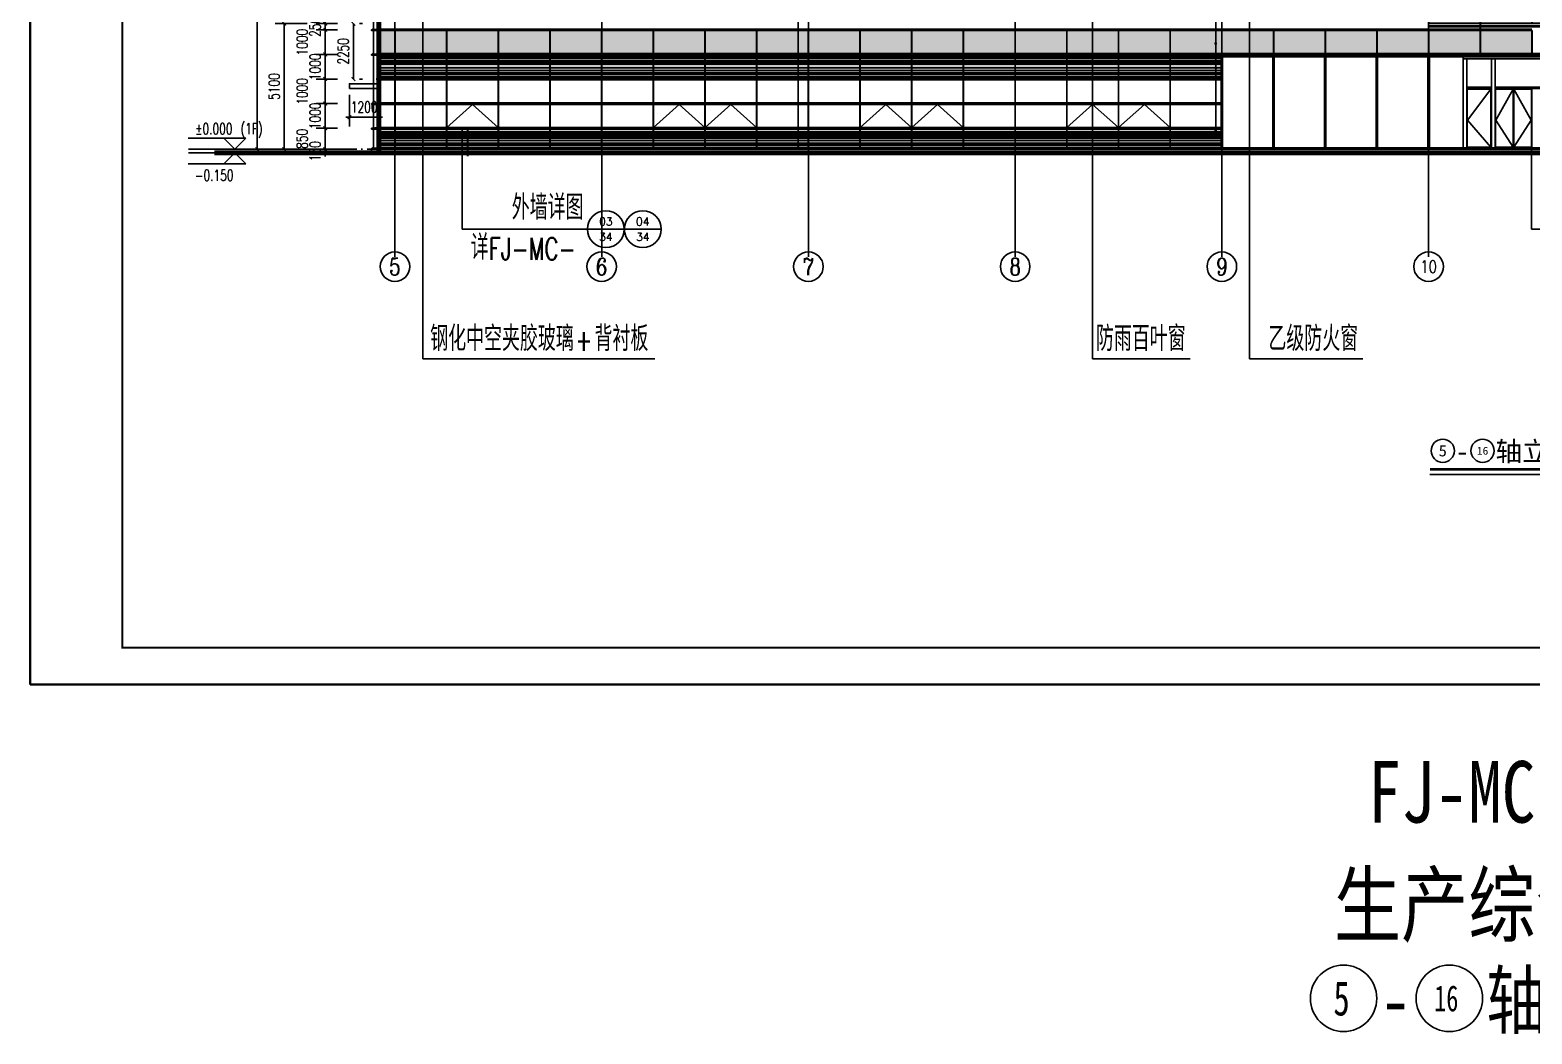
# Model space of a CAD drawing. Header units: millimetres. Extents: x 708158 to 1984082, y -168213 to -53.
# Drawn here: x 708158 to 769185, y -121888 to -81118 of the extents above; entities that cross this region are included whole.
import ezdxf
from ezdxf.enums import TextEntityAlignment as Align

# ---------------------------------------------------------------- set-up
doc = ezdxf.new("R2010")
doc.units = ezdxf.units.MM
doc.header["$LTSCALE"] = 1000
doc.set_wipeout_variables(frame=1)
doc.linetypes.add('DOTE', pattern=[2.42, 2, -0.2, 0.02, -0.2])
doc.layers.get('0').update_dxf_attribs({"color": 8})
for name, color, linetype in [('230303生产综合楼-平面图_t8$0$DIM_IDEN', 3, 'Continuous'), ('A-ANNO-SYMB', 3, 'Continuous'), ('A-AXIS', 1, 'DOTE'), ('A-看线', 63, 'Continuous'), ('AXIS', 3, 'Continuous'), ('AXIS_TEXT', 7, 'Continuous'), ('DIM_ELEV', 3, 'Continuous'), ('DIM_LEAD', 3, 'Continuous'), ('DOTE', 1, 'DOTE'), ('PUB_DIM', 3, 'Continuous'), ('PUB_TEXT', 7, 'Continuous'), ('WINDOW', 4, 'Continuous'), ('看线', 115, 'Continuous'), ('立面加粗', 5, 'Continuous'), ('立面填充线2 穿孔板', 105, 'Continuous'), ('立面窗户线', 21, 'Continuous')]:
    doc.layers.add(name, color=color, linetype=linetype)
doc.layers.add('E-百叶', color=8, linetype='Continuous', lineweight=35)
doc.layers.add('图框', color=4, linetype='Continuous', lineweight=35)
doc.styles.add('-黑体', font='simhei.ttf', dxfattribs={"width": 0.8})
doc.styles.add('230303生产综合楼-平面图_t8$0$_TCH_DIM', font='SIMPLEX', dxfattribs={"bigfont": 'GBCBIG'})
doc.styles.add('230303生产综合楼-平面图_t8$0$_TCH_LABEL', font='COMPLEX', dxfattribs={"bigfont": 'GBCBIG'})
doc.styles.add('_TCH_AXIS', font='COMPLEX', dxfattribs={"bigfont": 'GBCBIG'})
doc.styles.add('_TCH_DIM', font='SIMPLEX', dxfattribs={"bigfont": 'GBCBIG'})
doc.styles.add('_TCH_DIM_T3', font='SIMPLEX', dxfattribs={"width": 0.705882, "bigfont": 'GBCBIG'})
doc.styles.add('_TCH_DYN', font='')
doc.styles.get('_TCH_DYN').set_extended_font_data('SimSun')
doc.dimstyles.new('_TCH_ARCH&&150', dxfattribs={"dimtxt": 446.25, "dimasz": 150, "dimexe": 375, "dimexo": 450, "dimgap": 189.375, "dimtad": 1, "dimdec": 0, "dimzin": 0, "dimdsep": 46, "dimtxsty": '_TCH_DIM_T3', "dimblk": 'ARCHTICK', "dimcen": 0.09, "dimclrt": 7, "dimazin": 2, "dimtfac": 1, "dimtdec": 0, "dimtix": 1, "dimtmove": 2, "dimatfit": 3, "dimfxl": 1, "dimtolj": 1, "dimtzin": 0, "dimarcsym": 0})

# ---------------------------------------------------------------- blocks, each defined once
blk = doc.blocks.new('A$C24AE1B25')
at = {"layer": '立面窗户线'}
blk.add_lwpolyline([(46850, 30), (0, 30), (-30, 30), (-300, 0), (-300, -30), (0, -30), (46850, -30)], dxfattribs=at)
blk = doc.blocks.new('A$C354F61B6')
at = {"layer": 'A-看线'}
for points in [[(0, 0), (2090, 0), (2090, -50), (0, -50)], [(2100, 0), (4190, 0), (4190, -50), (2100, -50)], [(4200, 0), (6290, 0), (6290, -50), (4200, -50)], [(6300, 0), (8390, 0), (8390, -50), (6300, -50)], [(0, -100), (2090, -100), (2090, -150), (0, -150)], [(0, -200), (2090, -200), (2090, -250), (0, -250)], [(0, -350), (2090, -350), (2090, -450), (0, -450)], [(0, -500), (2090, -500), (2090, -555), (0, -555)], [(2100, -100), (4190, -100), (4190, -150), (2100, -150)], [(2100, -200), (4190, -200), (4190, -250), (2100, -250)], [(2100, -350), (4190, -350), (4190, -450), (2100, -450)], [(2100, -500), (4190, -500), (4190, -555), (2100, -555)], [(4200, -100), (6290, -100), (6290, -150), (4200, -150)], [(4200, -200), (6290, -200), (6290, -250), (4200, -250)], [(4200, -350), (6290, -350), (6290, -450), (4200, -450)], [(4200, -500), (6290, -500), (6290, -555), (4200, -555)], [(6300, -100), (8390, -100), (8390, -150), (6300, -150)], [(6300, -200), (8390, -200), (8390, -250), (6300, -250)], [(6300, -350), (8390, -350), (8390, -450), (6300, -450)], [(6300, -500), (8390, -500), (8390, -555), (6300, -555)]]:
    blk.add_lwpolyline(points, close=True, dxfattribs=at)
at = {"layer": 'WINDOW'}
for points in [[(2090, 120), (2100, 120), (2100, -640), (2090, -640)], [(4190, 120), (4200, 120), (4200, -640), (4190, -640)], [(6290, 120), (6300, 120), (6300, -640), (6290, -640)], [(8390, 120), (8400, 120), (8400, -640), (8390, -640)]]:
    blk.add_lwpolyline(points, close=True, dxfattribs=at)
blk = doc.blocks.new('A$C5C1C4617')
at = {"layer": 'A-看线'}
for points in [[(10, -120), (650, -120), (650, -170), (10, -170)], [(10, -220), (650, -220), (650, -270), (10, -270)], [(10, -320), (650, -320), (650, -370), (10, -370)], [(10, -470), (650, -470), (650, -570), (10, -570)], [(10, -620), (650, -620), (650, -675), (10, -675)]]:
    blk.add_lwpolyline(points, close=True, dxfattribs=at)
at = {"layer": 'WINDOW'}
for points in [[(0, 0), (10, 0), (10, -760), (0, -760)], [(650, 0), (660, 0), (660, -760), (650, -760)]]:
    blk.add_lwpolyline(points, close=True, dxfattribs=at)
blk = doc.blocks.new('A$C599A3F4D')
at = {"layer": 'WINDOW'}
for points in [[(0, 0), (10, 0), (10, -940), (0, -940)], [(650, 0), (660, 0), (660, -940), (650, -940)]]:
    blk.add_lwpolyline(points, close=True, dxfattribs=at)
blk = doc.blocks.new('A$C230C5668')
at = {"layer": 'WINDOW'}
for points in [[(2090, 2000), (2100, 2000), (2100, 1060), (2090, 1060)], [(4190, 2000), (4200, 2000), (4200, 1060), (4190, 1060)], [(6290, 2000), (6300, 2000), (6300, 1060), (6290, 1060)], [(8390, 2000), (8400, 2000), (8400, 1060), (8390, 1060)], [(8390, 2000), (8400, 2000), (8400, 1060), (8390, 1060)], [(2090, 0), (2100, 0), (2100, -940), (2090, -940)], [(4190, 0), (4200, 0), (4200, -940), (4190, -940)], [(6290, 0), (6300, 0), (6300, -940), (6290, -940)], [(8390, 0), (8400, 0), (8400, -940), (8390, -940)], [(2090, -1000), (2100, -1000), (2100, -1940), (2090, -1940)], [(4190, -1000), (4200, -1000), (4200, -1940), (4190, -1940)], [(6290, -1000), (6300, -1000), (6300, -1940), (6290, -1940)], [(8390, -1000), (8400, -1000), (8400, -1940), (8390, -1940)]]:
    blk.add_lwpolyline(points, close=True, dxfattribs=at)
for points in [[(2100, -1940), (3145, -1000), (4190, -1940)], [(4200, -1940), (5245, -1000), (6290, -1940)]]:
    blk.add_lwpolyline(points, dxfattribs=at)
blk = doc.blocks.new('A$C570A7CAF')
at = {"layer": 'A-看线'}
for points in [[(10, -70), (650, -70), (650, -120), (10, -120)], [(10, -220), (650, -220), (650, -270), (10, -270)], [(10, -320), (650, -320), (650, -370), (10, -370)], [(10, -520), (650, -520), (650, -620), (10, -620)], [(10, -720), (650, -720), (650, -770), (10, -770)], [(10, -870), (650, -870), (650, -920), (10, -920)]]:
    blk.add_lwpolyline(points, close=True, dxfattribs=at)
at = {"layer": 'WINDOW'}
for points in [[(0, 0), (10, 0), (10, -940), (0, -940)], [(650, 0), (660, 0), (660, -940), (650, -940)]]:
    blk.add_lwpolyline(points, close=True, dxfattribs=at)
blk = doc.blocks.new('A$C48FF79B3')
at = {"layer": 'A-看线'}
for points in [[(0, -70), (2090, -70), (2090, -120), (0, -120)], [(0, -220), (2090, -220), (2090, -270), (0, -270)], [(0, -320), (2090, -320), (2090, -370), (0, -370)], [(0, -520), (2090, -520), (2090, -620), (0, -620)], [(2100, -70), (4190, -70), (4190, -120), (2100, -120)], [(2100, -220), (4190, -220), (4190, -270), (2100, -270)], [(2100, -320), (4190, -320), (4190, -370), (2100, -370)], [(2100, -520), (4190, -520), (4190, -620), (2100, -620)], [(4200, -70), (6290, -70), (6290, -120), (4200, -120)], [(4200, -220), (6290, -220), (6290, -270), (4200, -270)], [(4200, -320), (6290, -320), (6290, -370), (4200, -370)], [(4200, -520), (6290, -520), (6290, -620), (4200, -620)], [(6300, -70), (8390, -70), (8390, -120), (6300, -120)], [(6300, -220), (8390, -220), (8390, -270), (6300, -270)], [(6300, -320), (8390, -320), (8390, -370), (6300, -370)], [(6300, -520), (8390, -520), (8390, -620), (6300, -620)], [(0, -720), (2090, -720), (2090, -770), (0, -770)], [(0, -870), (2090, -870), (2090, -920), (0, -920)], [(2100, -720), (4190, -720), (4190, -770), (2100, -770)], [(2100, -870), (4190, -870), (4190, -920), (2100, -920)], [(4200, -720), (6290, -720), (6290, -770), (4200, -770)], [(4200, -870), (6290, -870), (6290, -920), (4200, -920)], [(6300, -720), (8390, -720), (8390, -770), (6300, -770)], [(6300, -870), (8390, -870), (8390, -920), (6300, -920)]]:
    blk.add_lwpolyline(points, close=True, dxfattribs=at)
at = {"layer": 'WINDOW'}
for points in [[(2090, 0), (2100, 0), (2100, -940), (2090, -940)], [(4190, 0), (4200, 0), (4200, -940), (4190, -940)], [(6290, 0), (6300, 0), (6300, -940), (6290, -940)], [(8390, 0), (8400, 0), (8400, -940), (8390, -940)]]:
    blk.add_lwpolyline(points, close=True, dxfattribs=at)
blk = doc.blocks.new('A$C35866BCA')
at = {"layer": 'WINDOW'}
for points in [[(2090, 2000), (2100, 2000), (2100, 1060), (2090, 1060)], [(4190, 2000), (4200, 2000), (4200, 1060), (4190, 1060)], [(6290, 2000), (6300, 2000), (6300, 1060), (6290, 1060)], [(8390, 2000), (8400, 2000), (8400, 1060), (8390, 1060)], [(8390, 2000), (8400, 2000), (8400, 1060), (8390, 1060)], [(2090, 0), (2100, 0), (2100, -940), (2090, -940)], [(4190, 0), (4200, 0), (4200, -940), (4190, -940)], [(6290, 0), (6300, 0), (6300, -940), (6290, -940)], [(8390, 0), (8400, 0), (8400, -940), (8390, -940)], [(2090, -1000), (2100, -1000), (2100, -1940), (2090, -1940)], [(4190, -1000), (4200, -1000), (4200, -1940), (4190, -1940)], [(6290, -1000), (6300, -1000), (6300, -1940), (6290, -1940)], [(8390, -1000), (8400, -1000), (8400, -1940), (8390, -1940)]]:
    blk.add_lwpolyline(points, close=True, dxfattribs=at)
blk.add_lwpolyline([(2100, -1940), (3145, -1000), (4190, -1940)], dxfattribs=at)
blk = doc.blocks.new('A$C2F0649D6')
at = {"layer": 'WINDOW'}
for points in [[(2090, 0), (2100, 0), (2100, -940), (2090, -940)], [(4190, 0), (4200, 0), (4200, -940), (4190, -940)], [(6290, 0), (6300, 0), (6300, -940), (6290, -940)], [(8390, 0), (8400, 0), (8400, -940), (8390, -940)], [(8390, 0), (8400, 0), (8400, -940), (8390, -940)]]:
    blk.add_lwpolyline(points, close=True, dxfattribs=at)
blk = doc.blocks.new('A$C02054E28')
at = {"layer": 'A-看线'}
for points in [[(0, -170), (2090, -170), (2090, -270), (0, -270)], [(0, -370), (2090, -370), (2090, -420), (0, -420)], [(0, -520), (2090, -520), (2090, -570), (0, -570)], [(2100, -170), (4190, -170), (4190, -270), (2100, -270)], [(2100, -370), (4190, -370), (4190, -420), (2100, -420)], [(2100, -520), (4190, -520), (4190, -570), (2100, -570)], [(0, -750), (2090, -750), (2090, -800), (0, -800)], [(0, -850), (2090, -850), (2090, -950), (0, -950)], [(0, -1050), (2090, -1050), (2090, -1100), (0, -1100)], [(2100, -750), (4190, -750), (4190, -800), (2100, -800)], [(2100, -850), (4190, -850), (4190, -950), (2100, -950)], [(2100, -1050), (4190, -1050), (4190, -1100), (2100, -1100)]]:
    blk.add_lwpolyline(points, close=True, dxfattribs=at)
at = {"layer": 'WINDOW'}
for points in [[(2090, 0), (2100, 0), (2100, -640), (2090, -640)], [(4190, 0), (4200, 0), (4200, -640), (4190, -640)], [(2090, -700), (2100, -700), (2100, -1190), (2090, -1190)], [(2090, -1250), (2100, -1250), (2100, -2190), (2090, -2190)], [(4190, -1250), (4200, -1250), (4200, -2190), (4190, -2190)]]:
    blk.add_lwpolyline(points, close=True, dxfattribs=at)
blk = doc.blocks.new('A$C381C5572')
blk.add_wipeout([(-30, 0), (30, 0), (30, -3760), (-30, -3760)]).dxf.layer = '看线'
at = {"layer": 'WINDOW'}
blk.add_lwpolyline([(-30, 0), (30, 0), (30, -3760), (-30, -3760)], close=True, dxfattribs=at)
blk = doc.blocks.new('A$Cc3478b20')
at = {"layer": 'E-百叶'}
blk.add_lwpolyline([(-395, 0), (1695, 0), (1695, -940), (-395, -940)], close=True, dxfattribs=at)
blk.add_wipeout([(-395, 0), (1695, 0), (1695, -940), (-395, -940)]).dxf.layer = 'E-百叶'
h = blk.add_hatch(dxfattribs=at)
h.set_pattern_fill('玻璃', color=256, scale=50)
h.set_pattern_definition([(0, (-760813.53, 77946.665), (0, 60), [])])
h.paths.add_polyline_path([(-395, 0), (1695, 0), (1695, -940), (-395, -940)])
blk = doc.blocks.new('byn')
at = {"layer": 'E-百叶'}
for p in [(750685, -76887), (805285, -76887), (792685, -82137), (805285, -82137)]:
    blk.add_blockref('A$Cc3478b20', p, dxfattribs=at)
blk = doc.blocks.new('A$C998f5811')
at = {"layer": '图框', "color": 4}
for p, q in [((-126150, 89100), (-126150, 0)), ((-126150, 0), (0, 0))]:
    blk.add_line(p, q, dxfattribs=at)
at = {"layer": '图框', "color": 4, "const_width": 74.2}
blk.add_lwpolyline([(-122400, 1500), (-1500, 1500), (-1500, 87600), (-122400, 87600)], close=True, dxfattribs=at)
blk = doc.blocks.new('_ArchTick')
at = {"color": 0, "linetype": 'ByBlock', "const_width": 0.3}
blk.add_lwpolyline([(-0.5, -0.5), (0.5, 0.5)], dxfattribs=at)
blk = doc.blocks.new('*D82')
at = {"layer": 'Defpoints', "color": 0, "transparency": 16777216}
for p in [(721100, -80857), (721297, -80857), (721100, -83107)]:
    blk.add_point(p, dxfattribs=at)
at = {"layer": 'PUB_DIM', "color": 0, "lineweight": -2, "transparency": 16777216}
for p, q in [((721297, -83107), (721297, -80857)), ((721550, -80857), (721672, -80857)), ((721550, -83107), (721672, -83107))]:
    blk.add_line(p, q, dxfattribs=at)
at = {"layer": 'PUB_DIM', "color": 0, "lineweight": -2, "transparency": 16777216, "xscale": 150, "yscale": 150, "zscale": 150}
for p, rotation in [((721297, -80857), 90), ((721297, -83107), 270)]:
    blk.add_blockref('_ArchTick', p, dxfattribs=dict(at, rotation=rotation))
at = {"layer": 'PUB_DIM', "color": 7, "transparency": 16777216, "insert": (720885, -81982), "char_height": 446.2, "attachment_point": 5, "rotation": 90, "style": '_TCH_DIM_T3'}
blk.add_mtext('\\A1;2250', dxfattribs=at)
blk = doc.blocks.new('*D86')
at = {"layer": 'Defpoints', "color": 0, "transparency": 16777216}
for p in [(721135, -83297), (722335, -83297), (722335, -84660)]:
    blk.add_point(p, dxfattribs=at)
at = {"layer": 'PUB_DIM', "color": 0, "lineweight": -2, "transparency": 16777216}
for p, q in [((721135, -83747), (721135, -85035)), ((722335, -83747), (722335, -85035)), ((721135, -84660), (720985, -84660)), ((721135, -84660), (722335, -84660)), ((722335, -84660), (722485, -84660))]:
    blk.add_line(p, q, dxfattribs=at)
at = {"layer": 'PUB_DIM', "color": 0, "lineweight": -2, "transparency": 16777216, "xscale": 150, "yscale": 150, "zscale": 150}
blk.add_blockref('_ArchTick', (721135, -84660), dxfattribs=at)
at = {"layer": 'PUB_DIM', "color": 0, "lineweight": -2, "transparency": 16777216, "xscale": 150, "yscale": 150, "zscale": 150, "rotation": 180}
blk.add_blockref('_ArchTick', (722335, -84660), dxfattribs=at)
at = {"layer": 'PUB_DIM', "color": 7, "transparency": 16777216, "insert": (721735, -84248), "char_height": 446.2, "attachment_point": 5, "style": '_TCH_DIM_T3'}
blk.add_mtext('\\A1;1200', dxfattribs=at)
blk = doc.blocks.new('*D175')
at = {"layer": 'Defpoints', "color": 0, "transparency": 16777216}
for p in [(717393, -37657), (719866, -37657), (719866, -85957)]:
    blk.add_point(p, dxfattribs=at)
at = {"layer": 'PUB_DIM', "color": 0, "lineweight": -2, "transparency": 16777216}
for p, q in [((719416, -37657), (717018, -37657)), ((717393, -85957), (717393, -37657)), ((719416, -85957), (717018, -85957))]:
    blk.add_line(p, q, dxfattribs=at)
at = {"layer": 'PUB_DIM', "color": 0, "lineweight": -2, "transparency": 16777216, "xscale": 150, "yscale": 150, "zscale": 150}
for p, rotation in [((717393, -37657), 90), ((717393, -85957), 270)]:
    blk.add_blockref('_ArchTick', p, dxfattribs=dict(at, rotation=rotation))
at = {"layer": 'PUB_DIM', "color": 7, "transparency": 16777216, "insert": (716980, -61807), "char_height": 446.2, "attachment_point": 5, "rotation": 90, "style": '_TCH_DIM_T3'}
blk.add_mtext('\\A1;48300', dxfattribs=at)
blk = doc.blocks.new('*D176')
at = {"layer": 'Defpoints', "color": 0, "transparency": 16777216}
for p in [(718489, -80857), (719866, -80857), (719866, -85957)]:
    blk.add_point(p, dxfattribs=at)
at = {"layer": 'PUB_DIM', "color": 0, "lineweight": -2, "transparency": 16777216}
for p, q in [((719416, -80857), (718114, -80857)), ((718489, -85957), (718489, -80857)), ((719416, -85957), (718114, -85957))]:
    blk.add_line(p, q, dxfattribs=at)
at = {"layer": 'PUB_DIM', "color": 0, "lineweight": -2, "transparency": 16777216, "xscale": 150, "yscale": 150, "zscale": 150}
for p, rotation in [((718489, -80857), 90), ((718489, -85957), 270)]:
    blk.add_blockref('_ArchTick', p, dxfattribs=dict(at, rotation=rotation))
at = {"layer": 'PUB_DIM', "color": 7, "transparency": 16777216, "insert": (718077, -83407), "char_height": 446.2, "attachment_point": 5, "rotation": 90, "style": '_TCH_DIM_T3'}
blk.add_mtext('\\A1;5100', dxfattribs=at)
blk = doc.blocks.new('*D187')
at = {"layer": 'Defpoints', "color": 0, "transparency": 16777216}
for p in [(720153, -85957), (721100, -85957), (721100, -86107)]:
    blk.add_point(p, dxfattribs=at)
at = {"layer": 'PUB_DIM', "color": 0, "lineweight": -2, "transparency": 16777216}
for p, q in [((720650, -85957), (719778, -85957)), ((720153, -85957), (720153, -85807)), ((720153, -86107), (720153, -85957)), ((720650, -86107), (719778, -86107)), ((720153, -86107), (720153, -86257))]:
    blk.add_line(p, q, dxfattribs=at)
at = {"layer": 'PUB_DIM', "color": 0, "lineweight": -2, "transparency": 16777216, "xscale": 150, "yscale": 150, "zscale": 150}
for p, rotation in [((720153, -85957), 270), ((720153, -86107), 90)]:
    blk.add_blockref('_ArchTick', p, dxfattribs=dict(at, rotation=rotation))
at = {"layer": 'PUB_DIM', "color": 7, "transparency": 16777216, "insert": (719740, -86032), "char_height": 446.2, "attachment_point": 5, "rotation": 90, "style": '_TCH_DIM_T3'}
blk.add_mtext('\\A1;150', dxfattribs=at)
blk = doc.blocks.new('*D188')
at = {"layer": 'Defpoints', "color": 0, "transparency": 16777216}
for p in [(720153, -85107), (721100, -85107), (721100, -85957)]:
    blk.add_point(p, dxfattribs=at)
at = {"layer": 'PUB_DIM', "color": 0, "lineweight": -2, "transparency": 16777216}
for p, q in [((720650, -85107), (719778, -85107)), ((720153, -85957), (720153, -85107)), ((720650, -85957), (719778, -85957))]:
    blk.add_line(p, q, dxfattribs=at)
at = {"layer": 'PUB_DIM', "color": 0, "lineweight": -2, "transparency": 16777216, "xscale": 150, "yscale": 150, "zscale": 150}
for p, rotation in [((720153, -85107), 90), ((720153, -85957), 270)]:
    blk.add_blockref('_ArchTick', p, dxfattribs=dict(at, rotation=rotation))
at = {"layer": 'PUB_DIM', "color": 7, "transparency": 16777216, "insert": (719215, -85532), "char_height": 446.2, "attachment_point": 5, "rotation": 90, "style": '_TCH_DIM_T3'}
blk.add_mtext('\\A1;850', dxfattribs=at)
blk = doc.blocks.new('*D189')
at = {"layer": 'Defpoints', "color": 0, "transparency": 16777216}
for p in [(720153, -84107), (721100, -84107), (721100, -85107)]:
    blk.add_point(p, dxfattribs=at)
at = {"layer": 'PUB_DIM', "color": 0, "lineweight": -2, "transparency": 16777216}
for p, q in [((720650, -84107), (719778, -84107)), ((720153, -84107), (720153, -83957)), ((720153, -85107), (720153, -84107)), ((720650, -85107), (719778, -85107)), ((720153, -85107), (720153, -85257))]:
    blk.add_line(p, q, dxfattribs=at)
at = {"layer": 'PUB_DIM', "color": 0, "lineweight": -2, "transparency": 16777216, "xscale": 150, "yscale": 150, "zscale": 150}
for p, rotation in [((720153, -84107), 270), ((720153, -85107), 90)]:
    blk.add_blockref('_ArchTick', p, dxfattribs=dict(at, rotation=rotation))
at = {"layer": 'PUB_DIM', "color": 7, "transparency": 16777216, "insert": (719740, -84607), "char_height": 446.2, "attachment_point": 5, "rotation": 90, "style": '_TCH_DIM_T3'}
blk.add_mtext('\\A1;1000', dxfattribs=at)
blk = doc.blocks.new('*D190')
at = {"layer": 'Defpoints', "color": 0, "transparency": 16777216}
for p in [(720153, -83107), (721100, -83107), (721100, -84107)]:
    blk.add_point(p, dxfattribs=at)
at = {"layer": 'PUB_DIM', "color": 0, "lineweight": -2, "transparency": 16777216}
for p, q in [((720650, -83107), (719778, -83107)), ((720153, -84107), (720153, -83107)), ((720650, -84107), (719778, -84107))]:
    blk.add_line(p, q, dxfattribs=at)
at = {"layer": 'PUB_DIM', "color": 0, "lineweight": -2, "transparency": 16777216, "xscale": 150, "yscale": 150, "zscale": 150}
for p, rotation in [((720153, -83107), 90), ((720153, -84107), 270)]:
    blk.add_blockref('_ArchTick', p, dxfattribs=dict(at, rotation=rotation))
at = {"layer": 'PUB_DIM', "color": 7, "transparency": 16777216, "insert": (719215, -83607), "char_height": 446.2, "attachment_point": 5, "rotation": 90, "style": '_TCH_DIM_T3'}
blk.add_mtext('\\A1;1000', dxfattribs=at)
blk = doc.blocks.new('*D191')
at = {"layer": 'Defpoints', "color": 0, "transparency": 16777216}
for p in [(720153, -82107), (721100, -82107), (721100, -83107)]:
    blk.add_point(p, dxfattribs=at)
at = {"layer": 'PUB_DIM', "color": 0, "lineweight": -2, "transparency": 16777216}
for p, q in [((720650, -82107), (719778, -82107)), ((720153, -82107), (720153, -81957)), ((720153, -83107), (720153, -82107)), ((720650, -83107), (719778, -83107)), ((720153, -83107), (720153, -83257))]:
    blk.add_line(p, q, dxfattribs=at)
at = {"layer": 'PUB_DIM', "color": 0, "lineweight": -2, "transparency": 16777216, "xscale": 150, "yscale": 150, "zscale": 150}
for p, rotation in [((720153, -82107), 270), ((720153, -83107), 90)]:
    blk.add_blockref('_ArchTick', p, dxfattribs=dict(at, rotation=rotation))
at = {"layer": 'PUB_DIM', "color": 7, "transparency": 16777216, "insert": (719740, -82607), "char_height": 446.2, "attachment_point": 5, "rotation": 90, "style": '_TCH_DIM_T3'}
blk.add_mtext('\\A1;1000', dxfattribs=at)
blk = doc.blocks.new('*D192')
at = {"layer": 'Defpoints', "color": 0, "transparency": 16777216}
for p in [(720153, -81107), (721100, -81107), (721100, -82107)]:
    blk.add_point(p, dxfattribs=at)
at = {"layer": 'PUB_DIM', "color": 0, "lineweight": -2, "transparency": 16777216}
for p, q in [((720650, -81107), (719778, -81107)), ((720153, -82107), (720153, -81107)), ((720650, -82107), (719778, -82107))]:
    blk.add_line(p, q, dxfattribs=at)
at = {"layer": 'PUB_DIM', "color": 0, "lineweight": -2, "transparency": 16777216, "xscale": 150, "yscale": 150, "zscale": 150}
for p, rotation in [((720153, -81107), 90), ((720153, -82107), 270)]:
    blk.add_blockref('_ArchTick', p, dxfattribs=dict(at, rotation=rotation))
at = {"layer": 'PUB_DIM', "color": 7, "transparency": 16777216, "insert": (719215, -81607), "char_height": 446.2, "attachment_point": 5, "rotation": 90, "style": '_TCH_DIM_T3'}
blk.add_mtext('\\A1;1000', dxfattribs=at)
blk = doc.blocks.new('*D193')
at = {"layer": 'Defpoints', "color": 0, "transparency": 16777216}
for p in [(720153, -80857), (721100, -80857), (721100, -81107)]:
    blk.add_point(p, dxfattribs=at)
at = {"layer": 'PUB_DIM', "color": 0, "lineweight": -2, "transparency": 16777216}
for p, q in [((720650, -80857), (719778, -80857)), ((720650, -81107), (719778, -81107)), ((720153, -80857), (720153, -80707)), ((720153, -81107), (720153, -80857)), ((720153, -81107), (720153, -81257))]:
    blk.add_line(p, q, dxfattribs=at)
at = {"layer": 'PUB_DIM', "color": 0, "lineweight": -2, "transparency": 16777216, "xscale": 150, "yscale": 150, "zscale": 150}
for p, rotation in [((720153, -80857), 270), ((720153, -81107), 90)]:
    blk.add_blockref('_ArchTick', p, dxfattribs=dict(at, rotation=rotation))
at = {"layer": 'PUB_DIM', "color": 7, "transparency": 16777216, "insert": (719740, -80982), "char_height": 446.2, "attachment_point": 5, "rotation": 90, "style": '_TCH_DIM_T3'}
blk.add_mtext('\\A1;250', dxfattribs=at)

msp = doc.modelspace()

# ---------------------------------------------------------------- hatches: boundary and pattern name
at = {"layer": '立面填充线2 穿孔板'}
for points in [[(722339.9, -81136.7), (769179.9, -81136.7), (769179.9, -82076.7), (722339.9, -82076.7)], [(722339.9, -82136.7), (756579.9, -82136.7), (756579.9, -83076.7), (722339.9, -83076.7)], [(722339.9, -85136.7), (756579.9, -85136.7), (756579.9, -85896.7), (722339.9, -85896.7)]]:
    msp.add_hatch(color=256, dxfattribs=at).paths.add_polyline_path(points)

# ---------------------------------------------------------------- linework, layer by layer
at = {"layer": '230303生产综合楼-平面图_t8$0$DIM_IDEN'}
for p, q in [((725713.1, -85076.7), (725713.1, -89204.5)), ((769164.9, -85876.7), (769164.9, -89204.5)), ((725713.1, -89204.5), (730804, -89204.5)), ((732304, -89204.5), (730804, -89204.5)), ((733804, -89204.5), (732304, -89204.5)), ((769164.9, -89204.5), (774188.3, -89204.5))]:
    msp.add_line(p, q, dxfattribs=at)
at = {"layer": '230303生产综合楼-平面图_t8$0$DIM_IDEN', "const_width": 75}
msp.add_lwpolyline([(725938.1, -85076.7), (725938.1, -86247.2)], dxfattribs=at)
at = {"layer": '230303生产综合楼-平面图_t8$0$DIM_IDEN'}
for centre in [(731554, -89204.5), (733054, -89204.5)]:
    msp.add_circle(centre, 750, dxfattribs=at)
at = {"layer": 'A-ANNO-SYMB', "const_width": 105}
msp.add_lwpolyline([(765036, -98953.6), (775253, -98953.6)], dxfattribs=at)
at = {"layer": 'A-ANNO-SYMB'}
msp.add_lwpolyline([(765036, -99163.6), (775253, -99163.6)], dxfattribs=at)
at = {"layer": 'A-看线'}
for points in [[(722339.9, -81136.7), (769179.9, -81136.7), (769179.9, -82076.7), (722339.9, -82076.7)], [(722339.9, -82136.7), (756579.9, -82136.7), (756579.9, -83076.7), (722339.9, -83076.7)], [(722339.9, -85136.7), (756579.9, -85136.7), (756579.9, -85896.7), (722339.9, -85896.7)]]:
    msp.add_lwpolyline(points, close=True, dxfattribs=at)
at = {"layer": 'AXIS'}
for p, q in [((722984.9, -87432.6), (722984.9, -90325.5)), ((731384.9, -87432.6), (731384.9, -90325.5)), ((739784.9, -87432.6), (739784.9, -90325.5)), ((748184.9, -87432.6), (748184.9, -90325.5)), ((756584.9, -87432.6), (756584.9, -90325.5)), ((764984.9, -87432.6), (764984.9, -90325.5)), ((722984.9, -88477.7), (722984.9, -90325.5)), ((731384.9, -88477.7), (731384.9, -90325.5)), ((739784.9, -88477.7), (739784.9, -90325.5)), ((748184.9, -88477.7), (748184.9, -90325.5)), ((756584.9, -88477.7), (756584.9, -90325.5)), ((764984.9, -88477.7), (764984.9, -90325.5))]:
    msp.add_line(p, q, dxfattribs=at)
for centre in [(722984.9, -90725.5), (731384.9, -90725.5), (739784.9, -90725.5), (748184.9, -90725.5), (756584.9, -90725.5), (764984.9, -90725.5)]:
    msp.add_circle(centre, 600, dxfattribs=at)
at = {"layer": 'DIM_ELEV'}
for p, q in [((716928, -85506.7), (714580.5, -85506.7)), ((716478, -85956.7), (716028, -85506.7)), ((717528, -85956.7), (716028, -85956.7)), ((716478, -85956.7), (716928, -85506.7)), ((716928, -86556.7), (714580.5, -86556.7)), ((716478, -86106.7), (716028, -86556.7)), ((717528, -86106.7), (716028, -86106.7)), ((716478, -86106.7), (716928, -86556.7))]:
    msp.add_line(p, q, dxfattribs=at)
at = {"layer": 'DIM_LEAD'}
for p, q in [((722106.8, -85136.7), (722106.8, -32009.6)), ((722106.8, -82098.7), (722106.8, -32009.6)), ((722106.8, -84098.7), (722106.8, -32009.6)), ((722106.8, -85136.7), (722106.8, -32009.6)), ((722106.8, -85136.7), (722106.8, -32009.6)), ((722106.8, -85911.7), (722106.8, -32009.6)), ((739363.6, -85896.7), (739358.6, -32009.6)), ((739363.4, -83110.9), (739358.6, -32009.6)), ((739363.6, -85896.7), (739358.6, -32009.6)), ((724121.4, -66083.4), (724121.4, -94466.3)), ((724121.4, -70321.9), (724121.4, -94466.3)), ((724121.4, -74506.9), (724121.4, -94466.3)), ((724121.4, -94466.3), (733543.6, -94466.3)), ((751334.9, -94466.3), (755302.5, -94466.3)), ((757712.1, -94466.3), (762311.1, -94466.3))]:
    msp.add_line(p, q, dxfattribs=at)
at = {"layer": 'DIM_LEAD', "const_width": 60}
for points in [[(722106.8, -81128.7, 1), (722106.8, -81068.7, 1)], [(722106.8, -82128.7, 1), (722106.8, -82068.7, 1)], [(739363.4, -83140.9, 1), (739363.4, -83080.9, 1)], [(722106.8, -84128.7, 1), (722106.8, -84068.7, 1)], [(722106.8, -85166.7, 1), (722106.8, -85106.7, 1)], [(722106.8, -85166.7, 1), (722106.8, -85106.7, 1)], [(722106.8, -85166.7, 1), (722106.8, -85106.7, 1)], [(722106.8, -85941.7, 1), (722106.8, -85881.7, 1)], [(739363.7, -85926.7, 1), (739363.6, -85866.7, 1)], [(739363.7, -85926.7, 1), (739363.6, -85866.7, 1)]]:
    msp.add_lwpolyline(points, format="xyb", close=True, dxfattribs=at)
at = {"layer": 'DOTE'}
for p, q in [((722984.9, -87432.6), (722984.9, -34859.5)), ((731384.9, -87432.6), (731384.9, -34859.5)), ((739784.9, -87432.6), (739784.9, -34859.5)), ((748184.9, -87432.6), (748184.9, -34859.5)), ((756584.9, -87432.6), (756584.9, -34859.5))]:
    msp.add_line(p, q, dxfattribs=at)
at = {"layer": 'PUB_TEXT'}
for centre, radius in [((765561, -98204), 472.5), ((767178.1, -98204), 472.5), ((761530.3, -120442.6), 1350), ((765826.5, -120442.6), 1350)]:
    msp.add_circle(centre, radius, dxfattribs=at)
at = {"layer": 'WINDOW'}
for points in [[(739779.9, -82136.7), (739789.9, -82136.7), (739789.9, -83076.7), (739779.9, -83076.7)], [(766384.9, -82286.7), (766534.9, -82286.7), (766534.9, -85896.7), (766384.9, -85896.7)], [(721134.9, -83496.7), (721134.9, -83296.7), (722339.9, -83296.7), (722339.9, -83496.7)]]:
    msp.add_lwpolyline(points, close=True, dxfattribs=at)
at = {"layer": 'WINDOW', "elevation": 0}
for points in [[(767534.9, -82286.7), (767684.9, -82286.7), (767684.9, -85896.7), (767534.9, -85896.7)], [(767534.9, -83436.7), (767534.9, -83496.7), (766534.9, -83496.7), (766534.9, -83436.7)], [(766534.9, -83496.7), (767534.9, -83496.7), (767534.9, -85896.7), (766534.9, -85896.7)], [(766554.9, -83516.7), (767514.9, -83516.7), (767514.9, -85876.7), (766554.9, -85876.7)], [(770684.9, -83436.7), (770684.9, -83496.7), (767684.9, -83496.7), (767684.9, -83436.7)], [(767684.9, -83496.7), (768434.9, -83496.7), (768434.9, -85896.7), (767684.9, -85896.7)], [(767704.9, -83516.7), (768414.9, -83516.7), (768414.9, -85876.7), (767704.9, -85876.7)], [(769184.9, -83496.7), (768434.9, -83496.7), (768434.9, -85896.7), (769184.9, -85896.7)], [(769164.9, -83516.7), (768454.9, -83516.7), (768454.9, -85876.7), (769164.9, -85876.7)], [(769184.9, -83496.7), (769934.9, -83496.7), (769934.9, -85896.7), (769184.9, -85896.7)]]:
    msp.add_lwpolyline(points, close=True, dxfattribs=at)
for points in [[(767514.9, -83516.7), (766567, -84781.7), (767514.9, -85876.7)], [(768414.9, -83516.7), (767717, -84781.7), (768414.9, -85876.7)], [(768454.9, -83516.7), (769152.8, -84781.7), (768454.9, -85876.7)]]:
    msp.add_lwpolyline(points, dxfattribs=at)
at = {"layer": '立面加粗', "const_width": 50}
msp.add_lwpolyline([(748184.9, -74876.7), (748184.9, -82136.7)], dxfattribs=at)
at = {"layer": '立面窗户线'}
for points in [[(756584.9, -83076.7), (722334.9, -83076.7), (722244.9, -83076.7), (722244.9, -83136.7), (722334.9, -83136.7), (756584.9, -83136.7)], [(756554.9, -84076.7), (722334.9, -84076.7), (722304.9, -84076.7), (722034.9, -84106.7), (722034.9, -84136.7), (722334.9, -84136.7), (756554.9, -84136.7)], [(756554.9, -85076.7), (722334.9, -85076.7), (722304.9, -85076.7), (722034.9, -85106.7), (722034.9, -85136.7), (722334.9, -85136.7), (756554.9, -85136.7)]]:
    msp.add_lwpolyline(points, dxfattribs=at)

# ---------------------------------------------------------------- block references
at = {"layer": 'A-看线'}
for name, p in [('A$C02054E28', (764989.9, -79886.7)), ('A$C354F61B6', (722989.9, -85256.7)), ('A$C354F61B6', (731389.9, -85256.7)), ('A$C354F61B6', (739789.9, -85256.7)), ('A$C354F61B6', (748189.9, -85256.7))]:
    msp.add_blockref(name, p, dxfattribs=at)
at = {"layer": 'A-看线', "xscale": -1}
msp.add_blockref('A$C02054E28', (773379.9, -79886.7), dxfattribs=at)
at = {"layer": 'WINDOW'}
for name, p in [('A$C599A3F4D', (722329.9, -81136.7)), ('A$C35866BCA', (722989.9, -83136.7)), ('A$C230C5668', (731389.9, -83136.7)), ('A$C230C5668', (739789.9, -83136.7)), ('A$C2F0649D6', (739789.9, -81136.7)), ('A$C230C5668', (748189.9, -83136.7)), ('A$C2F0649D6', (748189.9, -81136.7)), ('A$C2F0649D6', (756589.9, -81136.7)), ('A$C570A7CAF', (722329.9, -82136.7)), ('A$C48FF79B3', (722989.9, -82136.7)), ('A$C48FF79B3', (731389.9, -82136.7)), ('A$C48FF79B3', (739789.9, -82136.7)), ('A$C48FF79B3', (748189.9, -82136.7)), ('A$C599A3F4D', (722329.9, -83136.7)), ('A$C599A3F4D', (722329.9, -84136.7)), ('A$C5C1C4617', (722329.9, -85136.7))]:
    msp.add_blockref(name, p, dxfattribs=at)
at = {"layer": '立面窗户线'}
for p in [(722334.9, -81106.7), (722334.9, -82106.7), (722334.9, -85926.7)]:
    msp.add_blockref('A$C24AE1B25', p, dxfattribs=at)

# ---------------------------------------------------------------- texts
at = {"layer": 'AXIS_TEXT', "style": '_TCH_AXIS'}
for s, height, p, p2 in [('5', 698.9, (722751.9, -91075), (723217.9, -91075)), ('6', 698.9, (731151.9, -91075), (731617.9, -91075)), ('7', 698.9, (739551.9, -91075), (740017.9, -91075)), ('8', 698.9, (747951.9, -91075), (748417.9, -91075)), ('9', 698.9, (756351.9, -91075), (756817.9, -91075)), ('10', 492.67, (764644.7, -90971.9), (765325.1, -90971.9))]:
    msp.add_text(s, height=height, dxfattribs=at).set_placement(p, p2, align=Align.FIT)
at = {"layer": 'PUB_TEXT'}
for s, height, style, width, p in [('(1F)', 446.25, '_TCH_DIM', 0.705882, (716710.5, -85349.2)), ('%%P0.000', 446.25, '_TCH_DIM', 0.705882, (714865.5, -85349.2)), ('-0.150', 446.25, '_TCH_DIM', 0.705882, (714853.5, -87239.2)), ('FJ-MC-', 892.5, '230303生产综合楼-平面图_t8$0$_TCH_DIM', 0.705882, (726799, -90446.6)), ('+', 892.5, '_TCH_DIM', 0.705882, (730315.1, -94151.3)), ('轴立面图', 2253.16, '-黑体', 0.8, (767326.5, -121642.6)), ('-', 2253.2, '-黑体', 0.8, (763030.3, -121642.6))]:
    msp.add_text(s, height=height, dxfattribs=dict(at, style=style, width=width)).set_placement(p)
for s, height, style, p in [('外墙详图', 1012.77, '230303生产综合楼-平面图_t8$0$_TCH_DIM', (727730, -88822.5)), ('详', 1012.8, '230303生产综合楼-平面图_t8$0$_TCH_DIM', (726061.8, -90446.6)), ('钢化中空夹胶玻璃', 1012.77, '_TCH_DIM', (724417.2, -94151.3)), ('背衬板', 1012.77, '_TCH_DIM', (731095.1, -94151.3)), ('防雨百叶窗', 1012.77, '_TCH_DIM', (751468.9, -94151.3)), ('乙级防火窗', 1012.77, '_TCH_DIM', (758477.5, -94151.3)), ('轴立面图', 793.04, '_TCH_DYN', (767703.1, -98624)), ('-', 793, '_TCH_DYN', (766086, -98624))]:
    msp.add_text(s, height=height, dxfattribs=dict(at, style=style)).set_placement(p)
at = {"layer": 'PUB_TEXT', "style": '230303生产综合楼-平面图_t8$0$_TCH_LABEL'}
for s, height, p, p2 in [('03', 329.48, (731287.3, -89055.9), (731820.7, -89055.9)), ('04', 322.69, (732777.4, -89054.7), (733330.6, -89054.7)), ('34', 326.08, (731282.3, -89679.7), (731825.7, -89679.7)), ('34', 326.08, (732782.3, -89679.7), (733325.7, -89679.7))]:
    msp.add_text(s, height=height, dxfattribs=at).set_placement(p, p2, align=Align.FIT)
at = {"layer": 'PUB_TEXT'}
for s, height, style, width, p, p2 in [('5', 455.8, '_TCH_DYN', 1.034682, (765392.4, -98431.9), (765729.6, -98431.9)), ('16', 319.98, '_TCH_DYN', 1.022857, (766944.1, -98364), (767412.1, -98364)), ('5', 1394.1, '-黑体', 0.823121, (761117.7, -121139.6), (761777.8, -121139.6)), ('16', 1055.86, '-黑体', 0.809091, (765212.2, -120970.5), (766195.1, -120970.5))]:
    msp.add_text(s, height=height, dxfattribs=dict(at, style=style, width=width)).set_placement(p, p2, align=Align.FIT)
at = {"layer": 'PUB_TEXT', "style": '-黑体', "width": 0.8}
for s, p in [('FJ-MC-20', (767958.1, -113305)), ('生产综合楼', (767958.1, -117890.4))]:
    msp.add_text(s, height=2500, dxfattribs=at).set_placement(p, align=Align.CENTER)

# ---------------------------------------------------------------- dimensions: what is measured, and where the dimension line sits
at = {"layer": 'PUB_DIM'}
for p1, p2, distance, picture, middle in [((719865.9, -85956.7), (719865.9, -37656.7), 2473.1, '*D175', (716980.3, -61806.7)), ((721100.5, -81106.7), (721100.5, -80856.7), 947.8, '*D193', (719740.2, -80981.7)), ((719865.9, -85956.7), (719865.9, -80856.7), 1376.7, '*D176', (718076.7, -83406.7)), ((721100.5, -83106.7), (721100.5, -80856.7), -196.6, '*D82', (720884.6, -81981.7)), ((721100.5, -83106.7), (721100.5, -82106.7), 947.8, '*D191', (719740.2, -82606.7)), ((721134.9, -83296.7), (722334.9, -83296.7), -1363.7, '*D86', (721734.9, -84247.9)), ((721100.5, -85106.7), (721100.5, -84106.7), 947.8, '*D189', (719740.2, -84606.7)), ((721100.5, -86106.7), (721100.5, -85956.7), 947.8, '*D187', (719740.2, -86031.7))]:
    dim = msp.add_aligned_dim(p1=p1, p2=p2, distance=distance, dimstyle='_TCH_ARCH&&150', dxfattribs=at)
    dim.commit()
    dim.dimension.update_dxf_attribs({"geometry": picture, "text_midpoint": middle})
for base, p1, p2, picture, middle in [((720152.7, -81106.7), (721100.5, -82106.7), (721100.5, -81106.7), '*D192', (719215.2, -81606.7)), ((720152.7, -83106.7), (721100.5, -84106.7), (721100.5, -83106.7), '*D190', (719215.2, -83606.7)), ((720152.7, -85106.7), (721100.5, -85956.7), (721100.5, -85106.7), '*D188', (719215.2, -85531.7))]:
    dim = msp.add_linear_dim(base=base, p1=p1, p2=p2, angle=90, dimstyle='_TCH_ARCH&&150', dxfattribs=at)
    dim.commit()
    dim.dimension.update_dxf_attribs({"geometry": picture, "text_midpoint": middle, "dimtype": 129})

# ---------------------------------------------------------------- next in the draw order: block references
at = {"layer": 'WINDOW'}
for p in [(758684.9, -82136.7), (760784.9, -82136.7), (762884.9, -82136.7), (764984.9, -82136.7)]:
    msp.add_blockref('A$C381C5572', p, dxfattribs=at)

# ---------------------------------------------------------------- next in the draw order: linework, layer by layer
at = {"layer": 'A-AXIS'}
for p, q in [((714598, -85956.7), (825203.3, -85956.7)), ((714598, -86106.7), (825203.3, -86106.7))]:
    msp.add_line(p, q, dxfattribs=at)
at = {"layer": 'DOTE'}
msp.add_line((764984.9, -87432.6), (764984.9, -34859.5), dxfattribs=at)
at = {"layer": '立面窗户线'}
msp.add_lwpolyline([(722034.9, -85956.7), (816333.7, -85956.7), (816336.1, -86106.7), (722034.9, -86106.7)], close=True, dxfattribs=at)

# ---------------------------------------------------------------- next in the draw order: block references
at = {"layer": 'DOTE'}
msp.add_blockref('byn', (0, 0), dxfattribs=at)

# ---------------------------------------------------------------- next in the draw order: linework, layer by layer
at = {"layer": 'DIM_LEAD'}
for p, q in [((756333.6, -81661.8), (756333.6, -32009.6)), ((751334.9, -77089.4), (751334.9, -94466.3)), ((757712.1, -79269.2), (757712.1, -94466.3))]:
    msp.add_line(p, q, dxfattribs=at)
at = {"layer": 'DIM_LEAD', "const_width": 60}
msp.add_lwpolyline([(756333.6, -81691.8, 1), (756333.6, -81631.8, 1)], format="xyb", close=True, dxfattribs=at)
at = {"layer": 'WINDOW'}
msp.add_lwpolyline([(771984.9, -82286.7), (771984.9, -82136.7), (766384.9, -82136.7), (766384.9, -82286.7)], close=True, dxfattribs=at)

# ---------------------------------------------------------------- next in the draw order: block references
msp.add_blockref('A$C998f5811', (834307.6, -107699.9))

# ---------------------------------------------------------------- next in the draw order: block references
msp.add_blockref('A$C381C5572', (756584.9, -82136.7), dxfattribs=at)

# ---------------------------------------------------------------- next in the draw order: linework, layer by layer
at = {"layer": 'DIM_LEAD'}
for p in [(756333.6, -85192), (756333.6, -82656.7), (756333.6, -85192)]:
    msp.add_line(p, (756333.6, -32009.6), dxfattribs=at)
at = {"layer": 'DIM_LEAD', "const_width": 60}
for points in [[(756333.6, -82686.7, 1), (756333.6, -82626.7, 1)], [(756333.6, -85222, 1), (756333.6, -85162, 1)], [(756333.6, -85222, 1), (756333.6, -85162, 1)]]:
    msp.add_lwpolyline(points, format="xyb", close=True, dxfattribs=at)
at = {"layer": '立面加粗'}
msp.add_line((722334.9, -82136.7), (781784.9, -82136.7), dxfattribs=at)
at = {"layer": '立面加粗', "const_width": 200}
for points in [[(722334.9, -86106.7), (722337.4, -37729.2), (816032.4, -37584.2), (816032.4, -86106.7)], [(816039.9, -82136.7), (722335.1, -82136.7)], [(715648, -86106.7), (824033.1, -86106.7)]]:
    msp.add_lwpolyline(points, dxfattribs=at)

doc.saveas('drawing.dxf')
